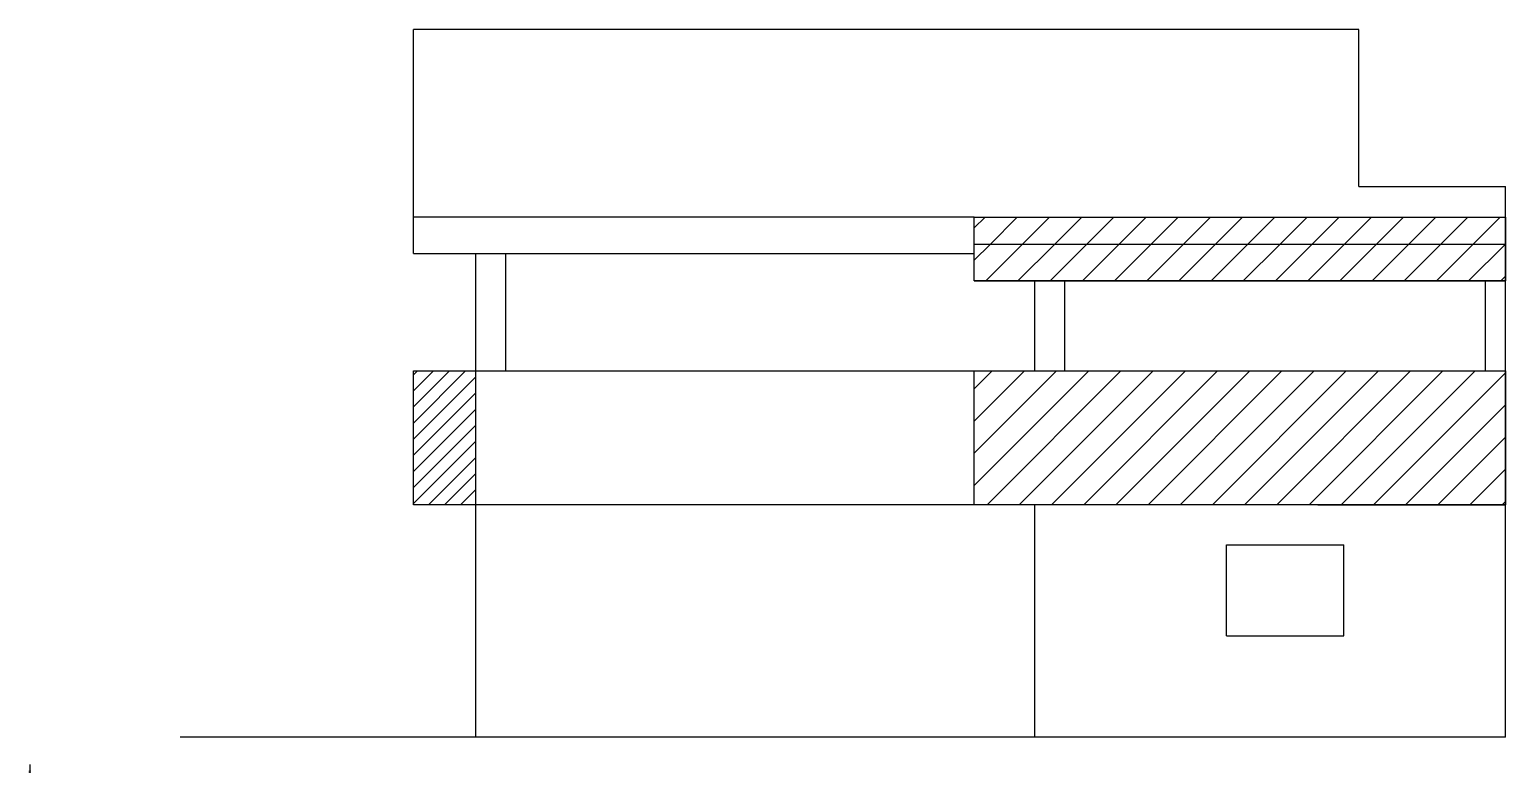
# Model space of a CAD drawing. Header units: inches. Extents: x -165 to 1456, y -39 to 777.
import ezdxf

# ---------------------------------------------------------------- set-up
doc = ezdxf.new("R2010")
doc.units = ezdxf.units.IN
doc.header["$MEASUREMENT"] = 0
for name, pattern in [('BORDER2', [0.875, 0.25, -0.125, 0.25, -0.125, 0, -0.125]), ('DASHED2', [0.375, 0.25, -0.125]), ('HIDDEN2', [0.1875, 0.125, -0.0625])]:
    doc.linetypes.add(name, pattern=pattern)
for name, color, linetype in [('A-Anno-Dim 100', 9, 'Continuous'), ('A-Anno-Dim 25', 9, 'Continuous'), ('A-Anno-Dim 50', 9, 'Continuous'), ('A-Anno-Symbol 100', 2, 'Continuous'), ('A-Anno-Symbol 25', 2, 'Continuous'), ('A-Anno-Symbol 50', 2, 'Continuous'), ('A-Anno-Text 100', 2, 'Continuous'), ('A-Anno-Text 25', 2, 'Continuous'), ('A-Anno-Text 50', 2, 'Continuous'), ('A-Building Line', 240, 'BORDER2'), ('A-CENTER', 12, 'BORDER2'), ('A-Concrete', 4, 'Continuous'), ('A-Dashed', 9, 'DASHED2'), ('A-Demo', 2, 'Continuous'), ('A-Demolition-hatch', 50, 'Continuous'), ('A-Door', 9, 'Continuous'), ('A-Elec', 2, 'Continuous'), ('A-Elec Dashed', 12, 'Continuous'), ('A-Flor-Strs', 8, 'Continuous'), ('A-Furn', 12, 'Continuous'), ('A-Ground', 4, 'Continuous'), ('A-Hatch Conc.', 141, 'Continuous'), ('A-Hatch Elevation', 30, 'Continuous'), ('A-Hatch Shadow', 253, 'Continuous'), ('A-Hatch Wall', 240, 'Continuous'), ('A-Hatch Window', 96, 'Continuous'), ('A-HATCH-01', 30, 'Continuous'), ('A-HATCH-02', 140, 'Continuous'), ('A-HATCH-03', 72, 'Continuous'), ('A-HATCH-04', 201, 'Continuous'), ('A-HATCH-05', 40, 'Continuous'), ('A-HATCH-06', 61, 'Continuous'), ('A-hatch-floor', 253, 'Continuous'), ('A-Kkt', 2, 'DASHED2'), ('A-Light Fixture', 2, 'Continuous'), ('A-Ovhd', 9, 'HIDDEN2'), ('A-pfix', 12, 'Continuous'), ('A-Pool', 131, 'Continuous'), ('A-Property Line', 162, 'BORDER2'), ('A-View 1', 3, 'Continuous'), ('A-View 2', 2, 'Continuous'), ('A-view 3', 9, 'Continuous'), ('A-View 4', 8, 'Continuous'), ('A-View 5', 12, 'Continuous'), ('A-Wall', 3, 'Continuous'), ('A-Wall Hatch', 252, 'Continuous'), ('A-Wall_Head', 8, 'DASHED2'), ('A-Window', 12, 'Continuous'), ('A-Window sill', 9, 'Continuous')]:
    doc.layers.add(name, color=color, linetype=linetype)
doc.layers.add('A-Area', color=11, linetype='Continuous', plot=False)
doc.layers.add('A-unplot', color=3, linetype='Continuous', plot=False)
pattern_1 = [(45, (-181.764, -8e-15), (-17.67767, 17.67767), [])]

# ---------------------------------------------------------------- blocks, each defined once
blk = doc.blocks.new('layers')
at = {"layer": 'A-HATCH-01'}
blk.add_hatch(color=256, dxfattribs=at).paths.add_polyline_path([(-17, -137), (-17, -129), (-8, -129), (-8, -137)])
at = {"layer": 'A-HATCH-02'}
blk.add_hatch(color=256, dxfattribs=at).paths.add_polyline_path([(-6, -126), (-6, -118), (3, -118), (3, -126)])
at = {"layer": 'A-HATCH-03'}
blk.add_hatch(color=256, dxfattribs=at).paths.add_polyline_path([(-17, -126), (-17, -118), (-8, -118), (-8, -126)])
at = {"layer": 'A-HATCH-04'}
blk.add_hatch(color=256, dxfattribs=at).paths.add_polyline_path([(-6, -104), (-6, -96), (3, -96), (3, -104)])
at = {"layer": 'A-HATCH-05'}
blk.add_hatch(color=256, dxfattribs=at).paths.add_polyline_path([(-17, -115), (-17, -107), (-8, -107), (-8, -115)])
at = {"layer": 'A-HATCH-06'}
blk.add_hatch(color=256, dxfattribs=at).paths.add_polyline_path([(-17, -104), (-17, -96), (-8, -96), (-8, -104)])
at = {"layer": 'A-hatch-floor'}
blk.add_hatch(color=256, dxfattribs=at).paths.add_polyline_path([(-6, -115), (-6, -107), (3, -107), (3, -115)])
at = {"layer": 'A-Pool'}
blk.add_hatch(color=256, dxfattribs=at).paths.add_polyline_path([(-6, -137), (-6, -129), (3, -129), (3, -137)])
blk.add_lwpolyline([(-19, 56), (5, 56)])
for points in [[(-17, -104), (-17, -96), (-8, -96), (-8, -104)], [(-17, -115), (-17, -107), (-8, -107), (-8, -115)], [(-17, -126), (-17, -118), (-8, -118), (-8, -126)], [(-17, -137), (-17, -129), (-8, -129), (-8, -137)], [(-6, -104), (-6, -96), (3, -96), (3, -104)], [(-6, -115), (-6, -107), (3, -107), (3, -115)], [(-6, -126), (-6, -118), (3, -118), (3, -126)], [(-6, -137), (-6, -129), (3, -129), (3, -137)]]:
    blk.add_lwpolyline(points, close=True)
at = {"layer": 'A-Anno-Dim 100'}
blk.add_lwpolyline([(-19, 38), (5, 38)], dxfattribs=at)
at = {"layer": 'A-Anno-Dim 25'}
blk.add_line((-19, 59), (5, 59), dxfattribs=at)
at = {"layer": 'A-Anno-Dim 50'}
blk.add_lwpolyline([(-19, 35), (5, 35)], dxfattribs=at)
at = {"layer": 'A-Anno-Symbol 100'}
blk.add_lwpolyline([(-19, -10), (5, -10)], dxfattribs=at)
at = {"layer": 'A-Anno-Symbol 25'}
blk.add_lwpolyline([(-19, -13), (5, -13)], dxfattribs=at)
at = {"layer": 'A-Anno-Symbol 50'}
blk.add_lwpolyline([(-19, -16), (5, -16)], dxfattribs=at)
at = {"layer": 'A-Anno-Text 100'}
blk.add_lwpolyline([(-19, -19), (5, -19)], dxfattribs=at)
at = {"layer": 'A-Anno-Text 25'}
blk.add_line((-19, 62), (5, 62), dxfattribs=at)
at = {"layer": 'A-Anno-Text 50'}
blk.add_line((-19, 65), (5, 65), dxfattribs=at)
at = {"layer": 'A-Area'}
blk.add_line((-19, 68), (5, 68), dxfattribs=at)
at = {"layer": 'A-Building Line'}
blk.add_lwpolyline([(-19, 53), (5, 53)], dxfattribs=at)
at = {"layer": 'A-CENTER', "ltscale": 0.5}
blk.add_line((-19, -61), (5, -61), dxfattribs=at)
at = {"layer": 'A-Concrete'}
blk.add_lwpolyline([(-19, 50), (5, 50)], dxfattribs=at)
at = {"layer": 'A-Dashed'}
blk.add_lwpolyline([(-19, 47), (5, 47)], dxfattribs=at)
at = {"layer": 'A-Demo'}
blk.add_lwpolyline([(-19, 44), (5, 44)], dxfattribs=at)
at = {"layer": 'A-Demolition-hatch'}
blk.add_lwpolyline([(-19, 41), (5, 41)], dxfattribs=at)
at = {"layer": 'A-Door'}
blk.add_lwpolyline([(-19, 32), (5, 32)], dxfattribs=at)
at = {"layer": 'A-Elec'}
blk.add_lwpolyline([(-19, 29), (5, 29)], dxfattribs=at)
at = {"layer": 'A-Elec Dashed'}
blk.add_lwpolyline([(-19, 26), (5, 26)], dxfattribs=at)
at = {"layer": 'A-Flor-Strs'}
blk.add_line((-19, 71), (5, 71), dxfattribs=at)
at = {"layer": 'A-Furn'}
blk.add_lwpolyline([(-19, 23), (5, 23)], dxfattribs=at)
at = {"layer": 'A-Ground'}
blk.add_line((-19, -55), (5, -55), dxfattribs=at)
at = {"layer": 'A-Hatch Conc.'}
blk.add_lwpolyline([(-19, 20), (5, 20)], dxfattribs=at)
at = {"layer": 'A-Hatch Elevation'}
blk.add_lwpolyline([(-19, 17), (5, 17)], dxfattribs=at)
at = {"layer": 'A-Hatch Shadow'}
blk.add_lwpolyline([(-19, 14), (5, 14)], dxfattribs=at)
at = {"layer": 'A-Hatch Wall'}
blk.add_lwpolyline([(-19, 11), (5, 11)], dxfattribs=at)
at = {"layer": 'A-Hatch Window'}
blk.add_lwpolyline([(-19, 8), (5, 8)], dxfattribs=at)
at = {"layer": 'A-HATCH-01'}
blk.add_line((5, -89), (-19, -89), dxfattribs=at)
at = {"layer": 'A-HATCH-02'}
blk.add_line((5, -86), (-19, -86), dxfattribs=at)
at = {"layer": 'A-HATCH-03'}
blk.add_line((5, -83), (-19, -83), dxfattribs=at)
at = {"layer": 'A-HATCH-04'}
blk.add_line((5, -74), (-19, -74), dxfattribs=at)
at = {"layer": 'A-HATCH-05'}
blk.add_line((5, -77), (-19, -77), dxfattribs=at)
at = {"layer": 'A-HATCH-06'}
blk.add_line((5, -71), (-19, -71), dxfattribs=at)
at = {"layer": 'A-hatch-floor'}
blk.add_line((5, -80), (-19, -80), dxfattribs=at)
at = {"layer": 'A-Kkt'}
blk.add_lwpolyline([(-19, 5), (5, 5)], dxfattribs=at)
at = {"layer": 'A-Light Fixture'}
blk.add_lwpolyline([(-19, 2), (5, 2)], dxfattribs=at)
at = {"layer": 'A-Ovhd'}
blk.add_lwpolyline([(-19, -1), (5, -1)], dxfattribs=at)
at = {"layer": 'A-pfix'}
blk.add_line((-19, -58), (5, -58), dxfattribs=at)
at = {"layer": 'A-Pool'}
blk.add_line((5, -92), (-19, -92), dxfattribs=at)
blk.add_lwpolyline([(-19, -4), (5, -4)], dxfattribs=at)
at = {"layer": 'A-Property Line'}
blk.add_lwpolyline([(-19, -7), (5, -7)], dxfattribs=at)
at = {"layer": 'A-unplot'}
blk.add_lwpolyline([(-19, -22), (5, -22)], dxfattribs=at)
at = {"layer": 'A-View 1'}
blk.add_lwpolyline([(-19, -25), (5, -25)], dxfattribs=at)
at = {"layer": 'A-View 2'}
blk.add_lwpolyline([(-19, -28), (5, -28)], dxfattribs=at)
at = {"layer": 'A-view 3'}
blk.add_lwpolyline([(-19, -31), (5, -31)], dxfattribs=at)
at = {"layer": 'A-View 4'}
blk.add_lwpolyline([(-19, -34), (5, -34)], dxfattribs=at)
at = {"layer": 'A-View 5'}
blk.add_lwpolyline([(-19, -37), (5, -37)], dxfattribs=at)
at = {"layer": 'A-Wall'}
blk.add_lwpolyline([(-19, -40), (5, -40)], dxfattribs=at)
at = {"layer": 'A-Wall Hatch'}
blk.add_lwpolyline([(-19, -43), (5, -43)], dxfattribs=at)
at = {"layer": 'A-Wall_Head'}
blk.add_lwpolyline([(-19, -46), (5, -46)], dxfattribs=at)
at = {"layer": 'A-Window'}
blk.add_lwpolyline([(-19, -49), (5, -49)], dxfattribs=at)
at = {"layer": 'A-Window sill'}
blk.add_lwpolyline([(-19, -52), (5, -52)], dxfattribs=at)

msp = doc.modelspace()

# ---------------------------------------------------------------- hatches: boundary and pattern name
at = {"layer": 'A-Demolition-hatch'}
h = msp.add_hatch(dxfattribs=at)
h.set_pattern_fill('ANSI31', color=256, scale=200)
h.set_pattern_definition(pattern_1)
h.paths.add_polyline_path([(1455.9, 571.1), (872.4, 571.1), (872.4, 541.1), (1455.9, 541.1)])
h = msp.add_hatch(dxfattribs=at)
h.set_pattern_fill('ANSI31', color=256, scale=200)
h.set_pattern_definition(pattern_1)
h.paths.add_polyline_path([(1455.9, 541.1), (872.4, 541.1), (872.4, 501.1), (1455.9, 501.1)])
h = msp.add_hatch(dxfattribs=at)
h.set_pattern_fill('ANSI31', color=256, scale=100)
h.paths.add_polyline_path([(324.9, 402.1), (256.5, 402.1), (256.5, 255.1), (324.9, 255.1)])
h = msp.add_hatch(dxfattribs=at)
h.set_pattern_fill('ANSI31', color=256, scale=200)
h.set_pattern_definition(pattern_1)
h.paths.add_polyline_path([(1455.9, 402.1), (872.4, 402.1), (872.4, 255.1), (1455.9, 255.1)])

# ---------------------------------------------------------------- linework, layer by layer
at = {"layer": 'A-Demo'}
for points in [[(872.4, 571.1), (1455.9, 571.1), (1455.9, 501.1), (872.4, 501.1)], [(872.4, 402.1), (1455.9, 402.1), (1455.9, 255.1), (872.4, 255.1)]]:
    msp.add_lwpolyline(points, close=True, dxfattribs=at)
at = {"layer": 'A-Demo', "flags": 128}
for points in [[(256.5, 255.1), (256.5, 402.1)], [(1149.4, 111.1), (1149.4, 211.1)], [(1149.4, 211.1), (1278.4, 211.1)], [(1278.4, 111.1), (1278.4, 211.1)], [(938.9, 0.1), (938.9, 200.1)], [(1149.4, 111.1), (1278.4, 111.1)]]:
    msp.add_lwpolyline(points, dxfattribs=at)
at = {"layer": 'A-Demo'}
for points in [[(256.5, 402.1), (324.9, 402.1)], [(324.9, 255.1), (324.9, 402.1)], [(324.9, 255.1), (256.5, 255.1)]]:
    msp.add_lwpolyline(points, dxfattribs=at)
at = {"layer": 'A-view 3', "flags": 128}
for points in [[(1294.6, 777.1), (256.5, 777.1)], [(256.5, 531.1), (256.5, 777.1)], [(1294.6, 604.6), (1294.6, 777.1)], [(1294.6, 604.6), (1455.9, 604.6)], [(1455.9, 0.1), (1455.9, 604.6)], [(1455.9, 0.1), (1455.9, 604.6)], [(872.4, 571.1), (256.5, 571.1)], [(872.4, 531.1), (872.4, 571.1)], [(1455.9, 541.1), (872.4, 541.1)], [(256.5, 531.1), (872.4, 531.1)], [(324.9, 402.1), (324.9, 531.1)], [(357.9, 402.1), (357.9, 531.1)], [(872.4, 501.1), (872.4, 531.1)], [(872.4, 501.1), (1455.9, 501.1)], [(938.9, 402.1), (938.9, 501.1)], [(971.9, 402.1), (971.9, 501.1)], [(1433.9, 402.1), (1433.9, 501.1)], [(324.9, 402.1), (1455.9, 402.1)], [(872.4, 255.1), (872.4, 402.1)], [(1249.9, 255.1), (324.9, 255.1)], [(324.9, 0.1), (324.9, 255.1)], [(938.9, 0.1), (938.9, 255.1)], [(1249.9, 255.1), (1455.9, 255.1)]]:
    msp.add_lwpolyline(points, dxfattribs=at)
at = {"layer": 'A-Wall', "flags": 128}
msp.add_lwpolyline([(1455.9, 0.1), (0.1, 0.1)], dxfattribs=at)

# ---------------------------------------------------------------- block references
at = {"xscale": 0.03937007874015748, "yscale": 0.03937007874015748, "zscale": 0.03937007874015748}
msp.add_blockref('layers', (-164.6, -33.4), dxfattribs=at)

doc.saveas('drawing.dxf')
